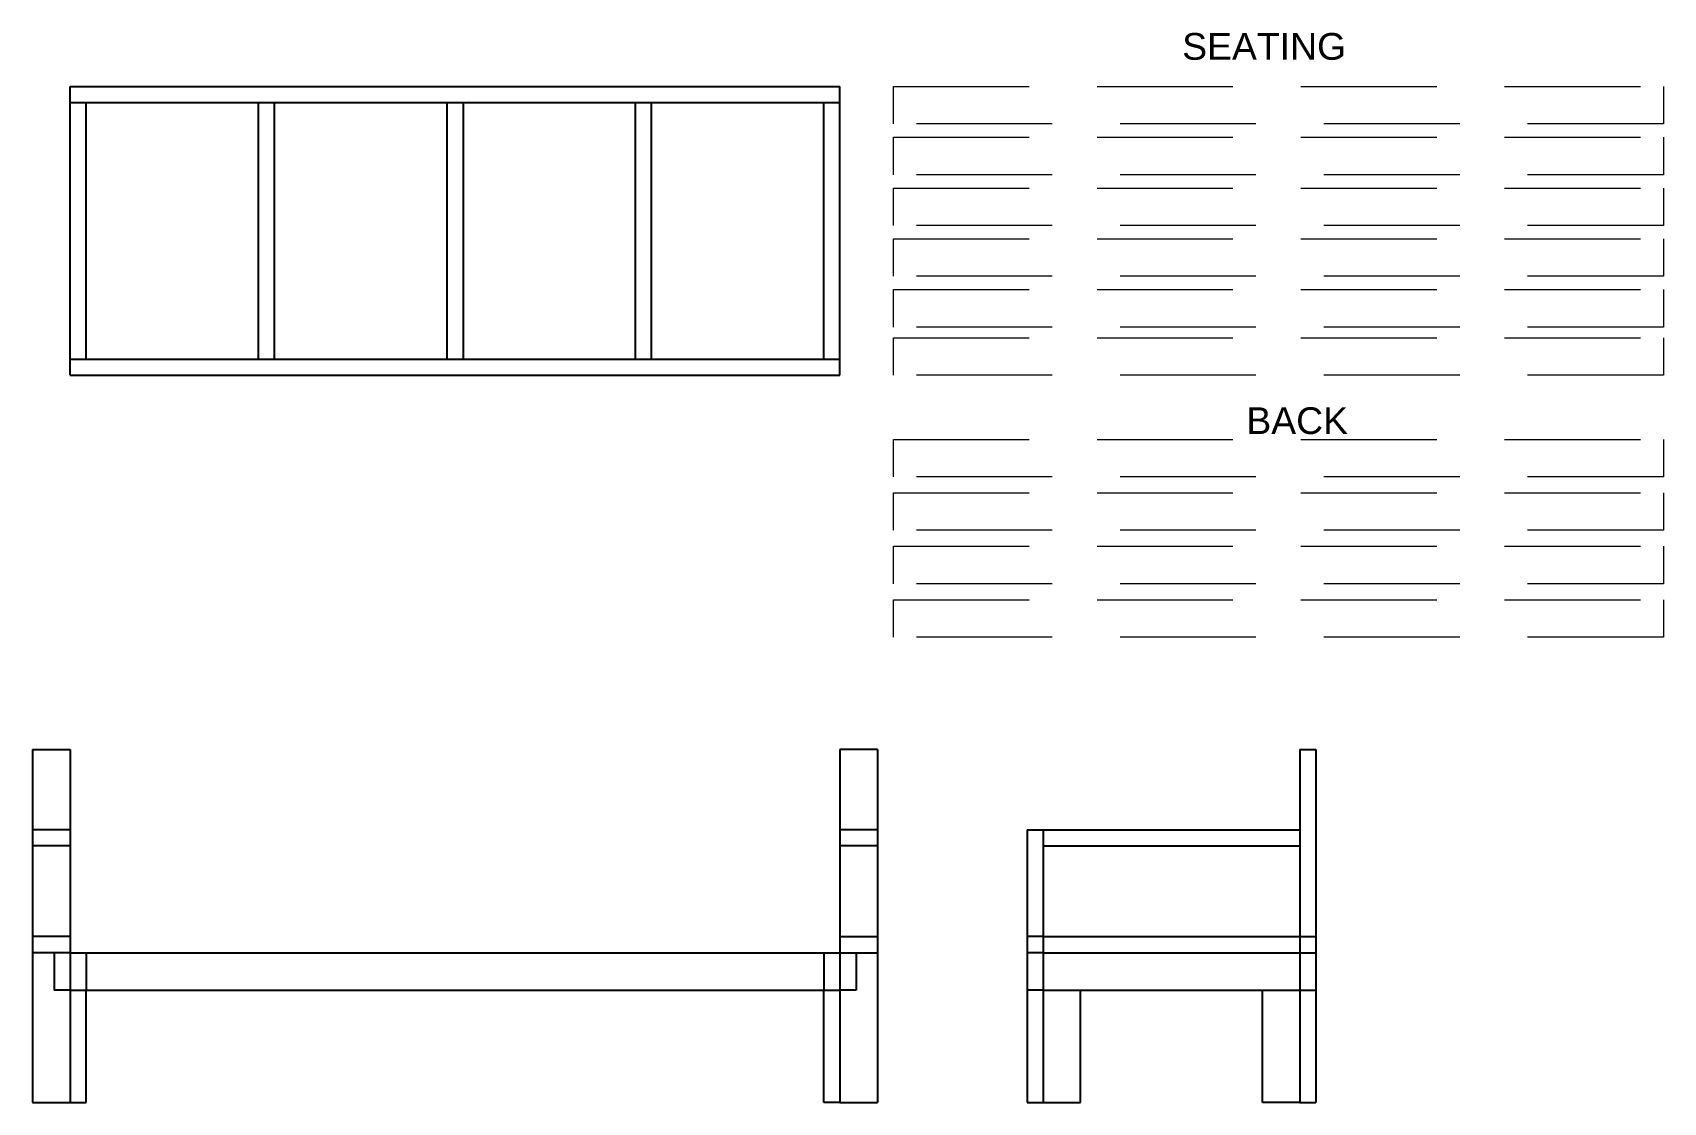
# Model space of a CAD drawing. Header units: inches. Extents: x 8 to 161, y 12 to 112.
import ezdxf

# ---------------------------------------------------------------- set-up
doc = ezdxf.new("R2010")
doc.units = ezdxf.units.IN
doc.header["$MEASUREMENT"] = 0
doc.linetypes.add('HIDDENX2', pattern=[19.05, 12.7, -6.35])
doc.layers.get('0').update_dxf_attribs({"lineweight": 25, "true_color": 0xffffff})
doc.layers.add('hidden', color=30, linetype='Continuous', lineweight=25, true_color=0xff7f00)
doc.layers.add('seating', color=2, linetype='HIDDENX2', lineweight=5, true_color=0xffff00)
doc.styles.add('textstyle0', font='')
doc.styles.add('textstyle1', font='')
doc.styles.get('textstyle0').set_extended_font_data('Arial')
doc.styles.get('textstyle1').set_extended_font_data('Arial')

msp = doc.modelspace()

# ---------------------------------------------------------------- linework, layer by layer
for p, q in [((12, 80), (12, 107)), ((12, 107), (84, 107)), ((84, 80), (84, 107)), ((12, 105.5), (84, 105.5)), ((13.5, 81.5), (13.5, 105.5)), ((29.625, 81.5), (29.625, 105.5)), ((31.125, 81.5), (31.125, 105.5)), ((47.25, 105.5), (47.25, 81.5)), ((48.75, 105.5), (48.75, 81.5)), ((64.875, 81.5), (64.875, 105.5)), ((66.375, 81.5), (66.375, 105.5)), ((82.5, 81.5), (82.5, 105.5)), ((12, 81.5), (84, 81.5)), ((12, 80), (84, 80)), ((8.5, 45), (8.5, 12)), ((8.5, 45), (12, 45)), ((12, 45), (12, 12)), ((84, 45), (84, 12)), ((87.5, 45), (84, 45)), ((87.5, 45), (87.5, 12)), ((127, 45), (127, 12)), ((127, 45), (128.5, 45)), ((128.5, 45), (128.5, 12)), ((12, 37.5), (8.5, 37.5)), ((87.5, 37.5), (84, 37.5)), ((101.5, 37.5), (101.5, 12)), ((101.5, 37.5), (103, 37.5)), ((103, 37.5), (103, 12)), ((103, 37.5), (127, 37.5)), ((103, 36), (127, 36)), ((103, 27.5), (127, 27.5)), ((12, 26), (84, 26)), ((103, 26), (127, 26)), ((12, 22.5), (84, 22.5)), ((13.5, 12), (13.5, 22.5)), ((82.5, 12), (82.5, 22.5)), ((85.5, 22.5), (84, 22.5)), ((103, 22.5), (127, 22.5)), ((106.5, 12), (106.5, 22.5)), ((123.5, 12), (123.5, 22.5)), ((8.5, 12), (12, 12)), ((12, 12), (13.5, 12)), ((84, 12), (82.5, 12)), ((84, 12), (87.5, 12)), ((101.5, 12), (103, 12)), ((103, 12), (106.5, 12)), ((127, 12), (123.5, 12)), ((127, 12), (128.5, 12))]:
    msp.add_line(p, q)
at = {"layer": 'hidden'}
for p, q in [((12, 36), (8.5, 36)), ((87.5, 36), (84, 36)), ((12, 27.5), (8.5, 27.5)), ((84, 27.5), (87.5, 27.5)), ((103, 27.5), (101.5, 27.5)), ((127, 27.5), (128.5, 27.5)), ((12, 26), (8.5, 26)), ((10.5, 26), (10.5, 22.5)), ((13.5, 26), (13.5, 22.5)), ((82.5, 26), (82.5, 22.5)), ((84, 26), (87.5, 26)), ((85.5, 26), (85.5, 22.5)), ((103, 26), (101.5, 26)), ((127, 26), (128.5, 26)), ((12, 22.5), (10.5, 22.5)), ((103, 22.5), (101.5, 22.5)), ((127, 22.5), (128.5, 22.5))]:
    msp.add_line(p, q, dxfattribs=at)
at = {"layer": 'seating'}
for points in [[(89, 107), (161, 107), (161, 103.5), (89, 103.5), (89, 107)], [(89, 102.25), (161, 102.25), (161, 98.75), (89, 98.75), (89, 102.25)], [(89, 97.5), (161, 97.5), (161, 94), (89, 94), (89, 97.5)], [(89, 92.75), (161, 92.75), (161, 89.25), (89, 89.25), (89, 92.75)], [(89, 88), (161, 88), (161, 84.5), (89, 84.5), (89, 88)], [(89, 83.5), (161, 83.5), (161, 80), (89, 80), (89, 83.5)], [(89, 74), (161, 74), (161, 70.5), (89, 70.5), (89, 74)], [(89, 69), (161, 69), (161, 65.5), (89, 65.5), (89, 69)], [(89, 64), (161, 64), (161, 60.5), (89, 60.5), (89, 64)], [(89, 59), (161, 59), (161, 55.5), (89, 55.5), (89, 59)]]:
    msp.add_lwpolyline(points, dxfattribs=at)

# ---------------------------------------------------------------- texts
at = {"char_height": 2.5, "attachment_point": 1}
for s, insert, style in [('SEATING', (116, 112), 'textstyle1'), ('BACK', (122, 77), 'textstyle0')]:
    msp.add_mtext(s, dxfattribs=dict(at, insert=insert, style=style))

doc.saveas('drawing.dxf')
